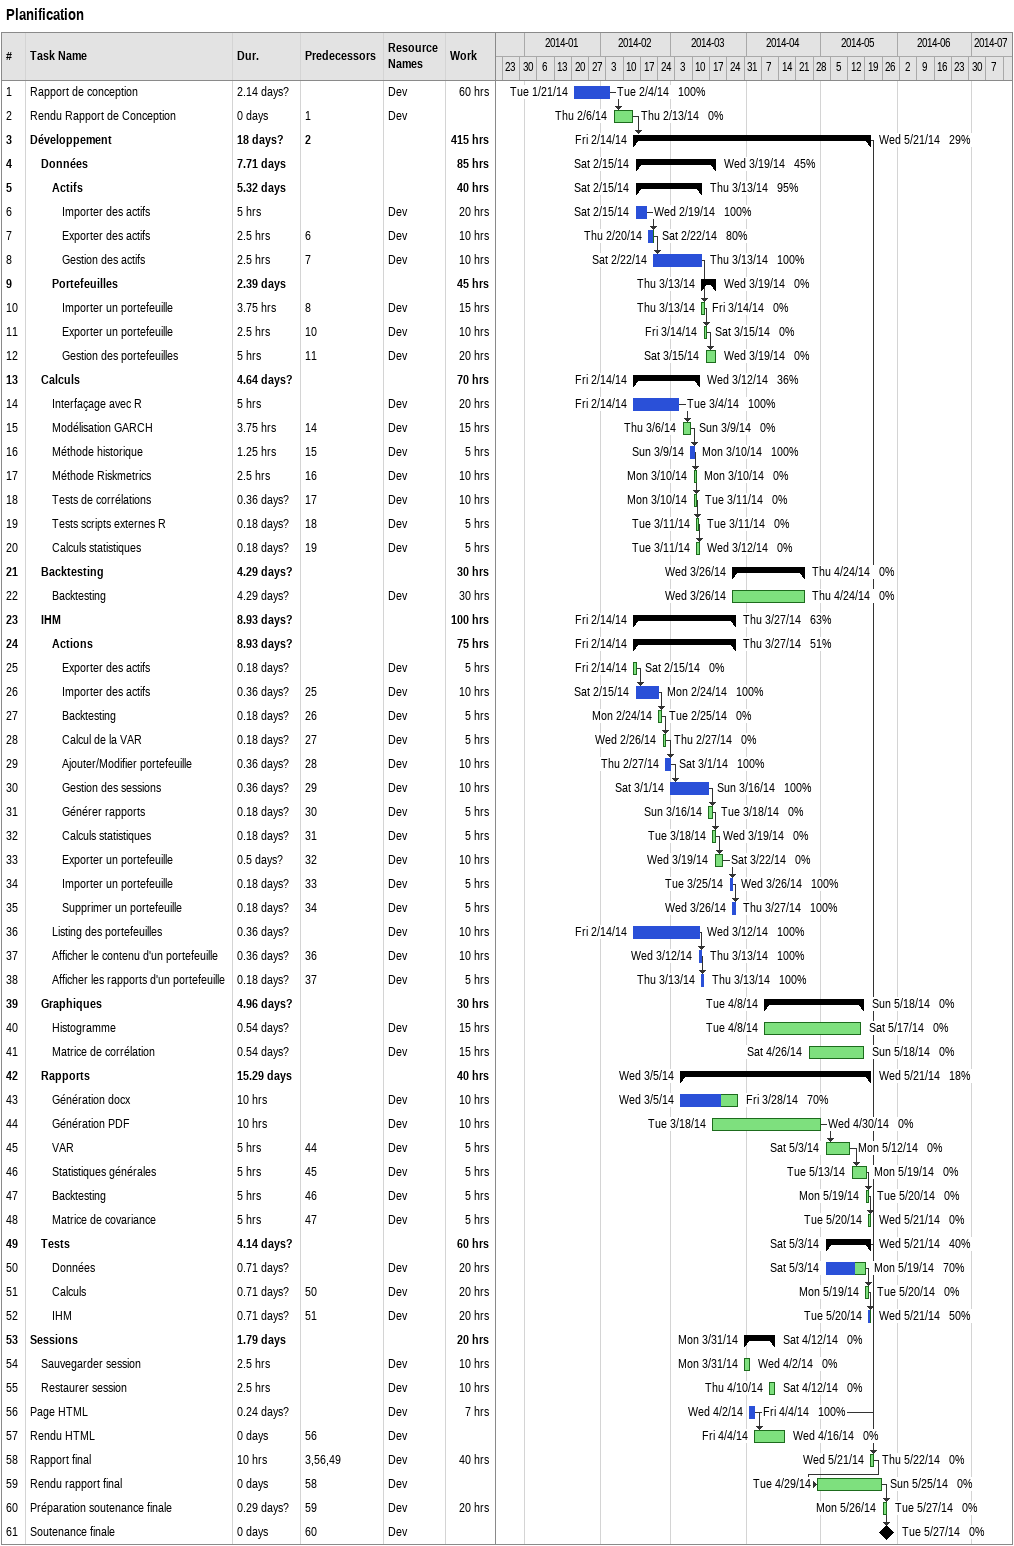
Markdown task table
Planification

| ID | Level | Task | Duration | Start | Finish | Predecessors | Resources | % complete | Work (h) |
|---|---|---|---|---|---|---|---|---|---|
| 1 | 1 | Rapport de conception | 2.14d? | 2014-01-21 | 2014-02-04 |  | Dev | 100 | 60 |
| 2 | 1 | Rendu Rapport de Conception | 0d | 2014-02-06 | 2014-02-13 | 1 | Dev | 0 |  |
| 3 | 1 | **Développement** | 18d? | 2014-02-14 | 2014-05-21 | 2 |  | 29 | 415 |
| 4 | 2 | **Données** | 7.71d | 2014-02-15 | 2014-03-19 |  |  | 45 | 85 |
| 5 | 3 | **Actifs** | 5.32d | 2014-02-15 | 2014-03-13 |  |  | 95 | 40 |
| 6 | 4 | Importer des actifs | 5h | 2014-02-15 | 2014-02-19 |  | Dev | 100 | 20 |
| 7 | 4 | Exporter des actifs | 2.5h | 2014-02-20 | 2014-02-22 | 6 | Dev | 80 | 10 |
| 8 | 4 | Gestion des actifs | 2.5h | 2014-02-22 | 2014-03-13 | 7 | Dev | 100 | 10 |
| 9 | 3 | **Portefeuilles** | 2.39d | 2014-03-13 | 2014-03-19 |  |  | 0 | 45 |
| 10 | 4 | Importer un portefeuille | 3.75h | 2014-03-13 | 2014-03-14 | 8 | Dev | 0 | 15 |
| 11 | 4 | Exporter un portefeuille | 2.5h | 2014-03-14 | 2014-03-15 | 10 | Dev | 0 | 10 |
| 12 | 4 | Gestion des portefeuilles | 5h | 2014-03-15 | 2014-03-19 | 11 | Dev | 0 | 20 |
| 13 | 2 | **Calculs** | 4.64d? | 2014-02-14 | 2014-03-12 |  |  | 36 | 70 |
| 14 | 3 | Interfaçage avec R | 5h | 2014-02-14 | 2014-03-04 |  | Dev | 100 | 20 |
| 15 | 3 | Modélisation GARCH | 3.75h | 2014-03-06 | 2014-03-09 | 14 | Dev | 0 | 15 |
| 16 | 3 | Méthode historique | 1.25h | 2014-03-09 | 2014-03-10 | 15 | Dev | 100 | 5 |
| 17 | 3 | Méthode Riskmetrics | 2.5h | 2014-03-10 | 2014-03-10 | 16 | Dev | 0 | 10 |
| 18 | 3 | Tests de corrélations | 0.36d? | 2014-03-10 | 2014-03-11 | 17 | Dev | 0 | 10 |
| 19 | 3 | Tests scripts externes R | 0.18d? | 2014-03-11 | 2014-03-11 | 18 | Dev | 0 | 5 |
| 20 | 3 | Calculs statistiques | 0.18d? | 2014-03-11 | 2014-03-12 | 19 | Dev | 0 | 5 |
| 21 | 2 | **Backtesting** | 4.29d? | 2014-03-26 | 2014-04-24 |  |  | 0 | 30 |
| 22 | 3 | Backtesting | 4.29d? | 2014-03-26 | 2014-04-24 |  | Dev | 0 | 30 |
| 23 | 2 | **IHM** | 8.93d? | 2014-02-14 | 2014-03-27 |  |  | 63 | 100 |
| 24 | 3 | **Actions** | 8.93d? | 2014-02-14 | 2014-03-27 |  |  | 51 | 75 |
| 25 | 4 | Exporter des actifs | 0.18d? | 2014-02-14 | 2014-02-15 |  | Dev | 0 | 5 |
| 26 | 4 | Importer des actifs | 0.36d? | 2014-02-15 | 2014-02-24 | 25 | Dev | 100 | 10 |
| 27 | 4 | Backtesting | 0.18d? | 2014-02-24 | 2014-02-25 | 26 | Dev | 0 | 5 |
| 28 | 4 | Calcul de la VAR | 0.18d? | 2014-02-26 | 2014-02-27 | 27 | Dev | 0 | 5 |
| 29 | 4 | Ajouter/Modifier portefeuille | 0.36d? | 2014-02-27 | 2014-03-01 | 28 | Dev | 100 | 10 |
| 30 | 4 | Gestion des sessions | 0.36d? | 2014-03-01 | 2014-03-16 | 29 | Dev | 100 | 10 |
| 31 | 4 | Générer rapports | 0.18d? | 2014-03-16 | 2014-03-18 | 30 | Dev | 0 | 5 |
| 32 | 4 | Calculs statistiques | 0.18d? | 2014-03-18 | 2014-03-19 | 31 | Dev | 0 | 5 |
| 33 | 4 | Exporter un portefeuille | 0.5d? | 2014-03-19 | 2014-03-22 | 32 | Dev | 0 | 10 |
| 34 | 4 | Importer un portefeuille | 0.18d? | 2014-03-25 | 2014-03-26 | 33 | Dev | 100 | 5 |
| 35 | 4 | Supprimer un portefeuille | 0.18d? | 2014-03-26 | 2014-03-27 | 34 | Dev | 100 | 5 |
| 36 | 3 | Listing des portefeuilles | 0.36d? | 2014-02-14 | 2014-03-12 |  | Dev | 100 | 10 |
| 37 | 3 | Afficher le contenu d'un portefeuille | 0.36d? | 2014-03-12 | 2014-03-13 | 36 | Dev | 100 | 10 |
| 38 | 3 | Afficher les rapports d'un portefeuille | 0.18d? | 2014-03-13 | 2014-03-13 | 37 | Dev | 100 | 5 |
| 39 | 2 | **Graphiques** | 4.96d? | 2014-04-08 | 2014-05-18 |  |  | 0 | 30 |
| 40 | 3 | Histogramme | 0.54d? | 2014-04-08 | 2014-05-17 |  | Dev | 0 | 15 |
| 41 | 3 | Matrice de corrélation | 0.54d? | 2014-04-26 | 2014-05-18 |  | Dev | 0 | 15 |
| 42 | 2 | **Rapports** | 15.29d | 2014-03-05 | 2014-05-21 |  |  | 18 | 40 |
| 43 | 3 | Génération docx | 10h | 2014-03-05 | 2014-03-28 |  | Dev | 70 | 10 |
| 44 | 3 | Génération PDF | 10h | 2014-03-18 | 2014-04-30 |  | Dev | 0 | 10 |
| 45 | 3 | VAR | 5h | 2014-05-03 | 2014-05-12 | 44 | Dev | 0 | 5 |
| 46 | 3 | Statistiques générales | 5h | 2014-05-13 | 2014-05-19 | 45 | Dev | 0 | 5 |
| 47 | 3 | Backtesting | 5h | 2014-05-19 | 2014-05-20 | 46 | Dev | 0 | 5 |
| 48 | 3 | Matrice de covariance | 5h | 2014-05-20 | 2014-05-21 | 47 | Dev | 0 | 5 |
| 49 | 2 | **Tests** | 4.14d? | 2014-05-03 | 2014-05-21 |  |  | 40 | 60 |
| 50 | 3 | Données | 0.71d? | 2014-05-03 | 2014-05-19 |  | Dev | 70 | 20 |
| 51 | 3 | Calculs | 0.71d? | 2014-05-19 | 2014-05-20 | 50 | Dev | 0 | 20 |
| 52 | 3 | IHM | 0.71d? | 2014-05-20 | 2014-05-21 | 51 | Dev | 50 | 20 |
| 53 | 1 | **Sessions** | 1.79d | 2014-03-31 | 2014-04-12 |  |  | 0 | 20 |
| 54 | 2 | Sauvegarder session | 2.5h | 2014-03-31 | 2014-04-02 |  | Dev | 0 | 10 |
| 55 | 2 | Restaurer session | 2.5h | 2014-04-10 | 2014-04-12 |  | Dev | 0 | 10 |
| 56 | 1 | Page HTML | 0.24d? | 2014-04-02 | 2014-04-04 |  | Dev | 100 | 7 |
| 57 | 1 | Rendu HTML | 0d | 2014-04-04 | 2014-04-16 | 56 | Dev | 0 |  |
| 58 | 1 | Rapport final | 10h | 2014-05-21 | 2014-05-22 | 3, 56, 49 | Dev | 0 | 40 |
| 59 | 1 | Rendu rapport final | 0d | 2014-04-29 | 2014-05-25 | 58 | Dev | 0 |  |
| 60 | 1 | Préparation soutenance finale | 0.29d? | 2014-05-26 | 2014-05-27 | 59 | Dev | 0 | 20 |
| 61 | 1 | Soutenance finale | 0d | 2014-05-27 | 2014-05-27 | 60 | Dev | 0 |  |
